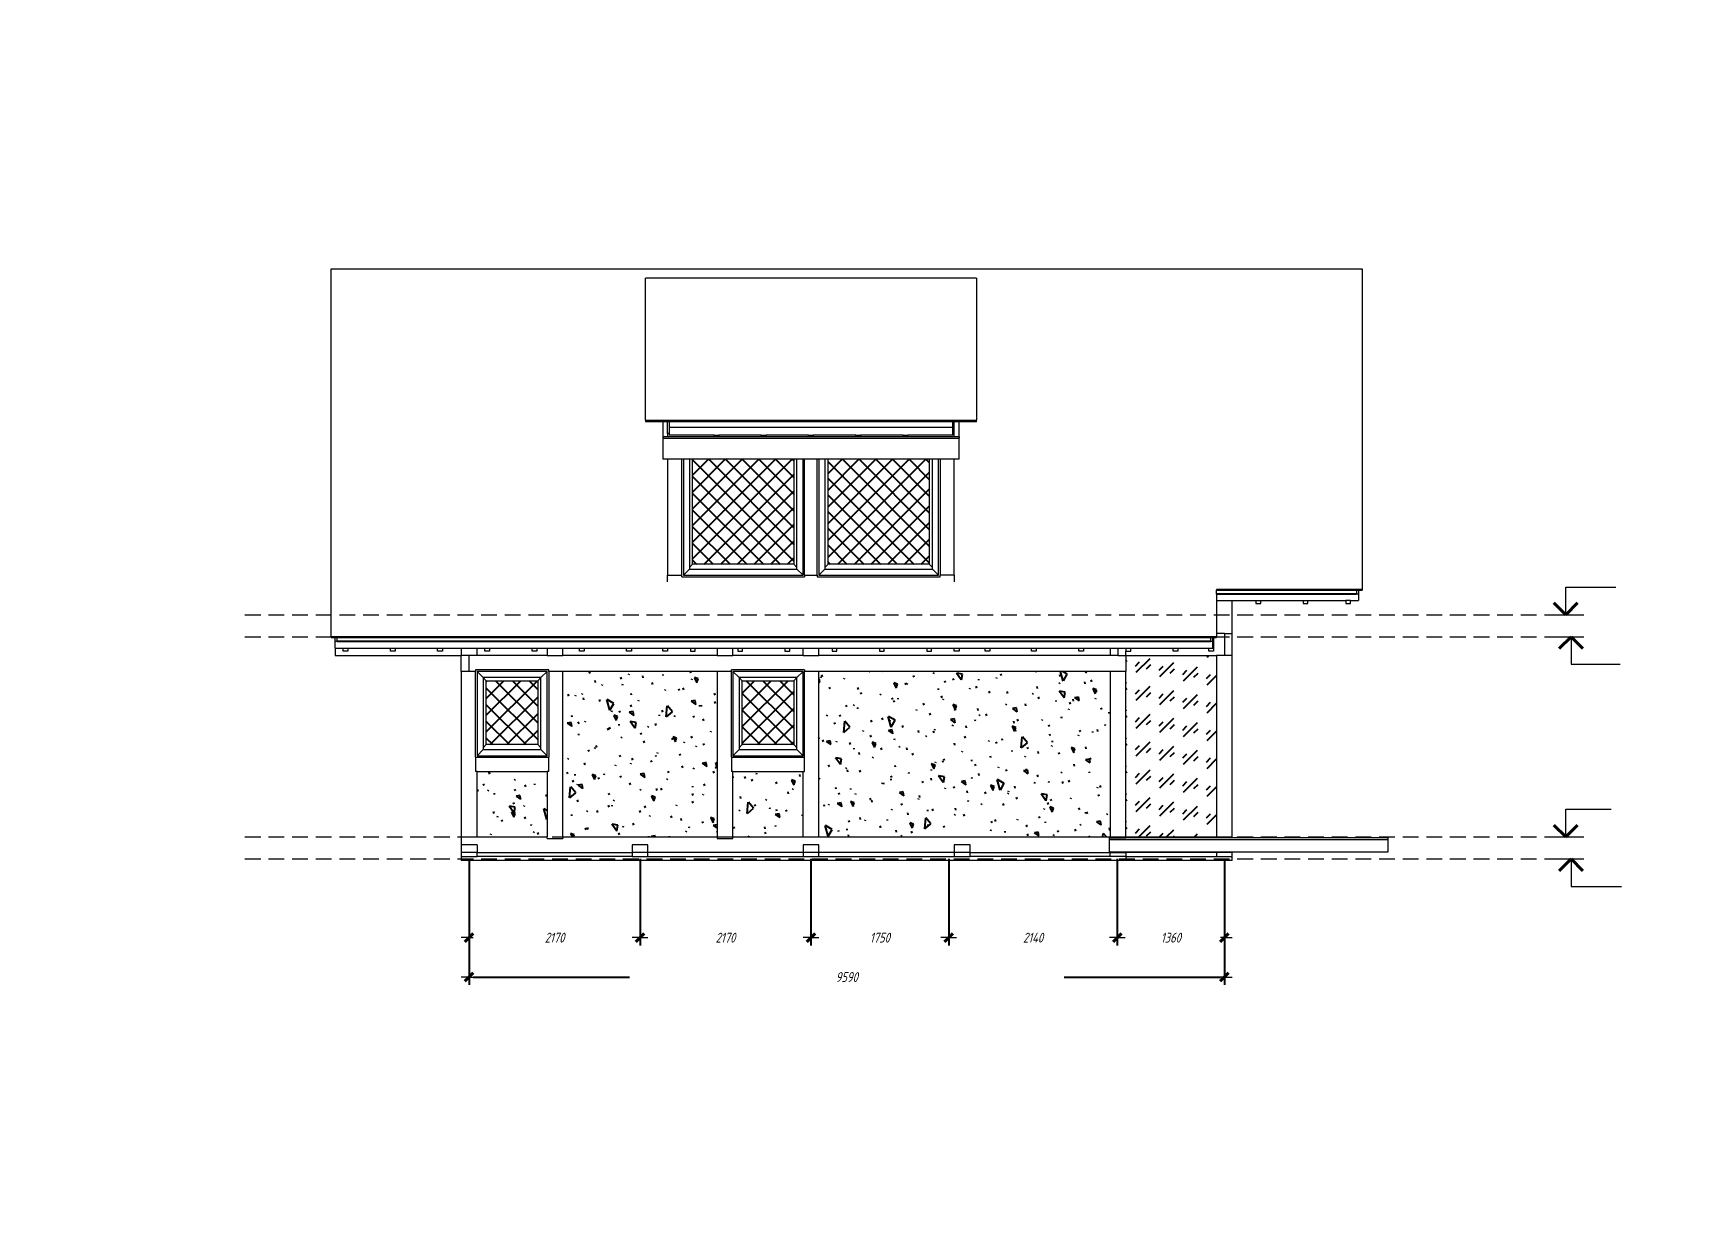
# Model space of a CAD drawing. Header units: millimetres. Extents: x 0 to 6720, y 0 to 297.
# Drawn here: x 2923.5 to 3343.4, y 0 to 297 of the extents above; entities that cross this region are included whole.
import ezdxf

# ---------------------------------------------------------------- set-up
doc = ezdxf.new("R2010")
doc.units = ezdxf.units.MM
for name, pattern in [('K5LT32768', [0]), ('K5LT_BASIC', [0]), ('K5LT_DASHED', [6, 4, -2]), ('K5LT_THIN', [0])]:
    doc.linetypes.add(name, pattern=pattern)
doc.layers.add('Системный слой', color=7, linetype='Continuous')
doc.styles.add('KDIMTEXTSTYLE', font='GOST_AU.SHX', dxfattribs={"width": 0.96, "oblique": 15, "height": 5})
doc.styles.add('KTEXTSTYLE', font='GOST_AU.SHX', dxfattribs={"width": 0.96, "height": 5})
doc.dimstyles.new('KDIMSTYLE (0.02)', dxfattribs={"dimtxt": 5, "dimasz": 1, "dimexe": 2, "dimexo": 0, "dimgap": 1, "dimtad": 1, "dimlfac": 50, "dimtxsty": 'KDIMTEXTSTYLE', "dimsah": 1, "dimcen": 0, "dimdle": 1, "dimadec": 0, "dimazin": 0, "dimtfac": 0.667, "dimtmove": 0, "dimatfit": 3, "dimfxl": 0, "dimtvp": 1, "dimtolj": 1, "dimtzin": 0, "dimarcsym": 0})

# ---------------------------------------------------------------- blocks, each defined once
blk = doc.blocks.new('U60')
at = {"layer": 'Системный слой', "color": 7, "linetype": 'K5LT32768', "lineweight": 18}
for p, q in [((2999.18, 237.18), (3260.98, 237.18)), ((2999.18, 143.69), (2999.18, 237.18)), ((3260.98, 237.18), (3260.98, 155.75)), ((3162.98, 234.78), (3078.98, 234.78)), ((3078.98, 198.7), (3078.98, 234.78)), ((3162.98, 234.78), (3162.98, 198.7)), ((3078.98, 198.7), (3162.98, 198.7)), ((3078.98, 198.7), (3078.98, 198.51)), ((3083.38, 198.51), (3078.98, 198.51)), ((3078.98, 198.51), (3078.98, 198.31)), ((3083.38, 198.31), (3078.98, 198.31)), ((3084.58, 198.51), (3083.38, 198.51)), ((3083.38, 198.31), (3083.38, 194.5)), ((3084.58, 198.31), (3083.38, 198.31)), ((3157.38, 198.51), (3084.58, 198.51)), ((3084.98, 198.31), (3084.58, 198.31)), ((3084.58, 195.34), (3084.58, 198.31)), ((3084.98, 198.31), (3084.98, 196.96)), ((3156.98, 198.31), (3084.98, 198.31)), ((3156.98, 196.96), (3156.98, 198.31)), ((3157.38, 198.31), (3156.98, 198.31)), ((3158.58, 198.51), (3157.38, 198.51)), ((3157.38, 195.34), (3157.38, 198.31)), ((3158.58, 198.31), (3157.38, 198.31)), ((3162.98, 198.51), (3158.58, 198.51)), ((3158.58, 194.5), (3158.58, 198.31)), ((3162.98, 198.31), (3158.58, 198.31)), ((3162.98, 198.51), (3162.98, 198.7)), ((3162.98, 198.31), (3162.98, 198.51)), ((3084.58, 194.5), (3083.38, 194.5)), ((3083.38, 194.5), (3083.38, 194.17)), ((3083.38, 194.17), (3158.58, 194.17)), ((3083.38, 194.17), (3083.38, 188.79)), ((3084.98, 195.34), (3084.58, 195.34)), ((3084.58, 195.34), (3084.58, 194.5)), ((3096.38, 194.5), (3084.58, 194.5)), ((3084.98, 196.96), (3156.98, 196.96)), ((3084.98, 196.96), (3084.98, 196.86)), ((3156.98, 196.86), (3084.98, 196.86)), ((3084.98, 196.86), (3084.98, 195.34)), ((3084.98, 195.34), (3084.98, 194.94)), ((3096.38, 194.94), (3084.98, 194.94)), ((3096.38, 194.5), (3096.38, 194.94)), ((3096.38, 194.94), (3097.58, 194.94)), ((3097.58, 194.5), (3096.38, 194.5)), ((3097.58, 194.94), (3097.58, 194.5)), ((3108.38, 194.94), (3097.58, 194.94)), ((3108.38, 194.5), (3097.58, 194.5)), ((3108.38, 194.5), (3108.38, 194.94)), ((3108.38, 194.94), (3109.58, 194.94)), ((3109.58, 194.5), (3108.38, 194.5)), ((3109.58, 194.94), (3109.58, 194.5)), ((3120.38, 194.94), (3109.58, 194.94)), ((3120.38, 194.5), (3109.58, 194.5)), ((3120.38, 194.5), (3120.38, 194.94)), ((3120.38, 194.94), (3121.58, 194.94)), ((3121.58, 194.5), (3120.38, 194.5)), ((3121.58, 194.94), (3121.58, 194.5)), ((3132.38, 194.94), (3121.58, 194.94)), ((3132.38, 194.5), (3121.58, 194.5)), ((3132.38, 194.5), (3132.38, 194.94)), ((3132.38, 194.94), (3133.58, 194.94)), ((3133.58, 194.5), (3132.38, 194.5)), ((3133.58, 194.94), (3133.58, 194.5)), ((3144.38, 194.94), (3133.58, 194.94)), ((3144.38, 194.5), (3133.58, 194.5)), ((3144.38, 194.5), (3144.38, 194.94)), ((3144.38, 194.94), (3145.58, 194.94)), ((3145.58, 194.5), (3144.38, 194.5)), ((3145.58, 194.94), (3145.58, 194.5)), ((3156.98, 194.94), (3145.58, 194.94)), ((3157.38, 194.5), (3145.58, 194.5)), ((3156.98, 196.86), (3156.98, 196.96)), ((3156.98, 195.34), (3156.98, 196.86)), ((3157.38, 195.34), (3156.98, 195.34)), ((3156.98, 194.94), (3156.98, 195.34)), ((3157.38, 194.5), (3157.38, 195.34)), ((3158.58, 194.5), (3157.38, 194.5)), ((3158.58, 194.5), (3158.58, 194.17)), ((3158.58, 188.79), (3158.58, 194.17)), ((3084.58, 188.79), (3083.38, 188.79)), ((3088.18, 188.79), (3084.58, 188.79)), ((3084.58, 188.79), (3084.58, 159.34)), ((3088.18, 159.34), (3088.18, 188.79)), ((3088.58, 188.79), (3088.18, 188.79)), ((3088.58, 188.79), (3088.58, 159.34)), ((3090.14, 188.79), (3088.58, 188.79)), ((3090.14, 188.79), (3090.14, 161.36)), ((3090.94, 188.79), (3090.14, 188.79)), ((3090.94, 162.16), (3090.94, 188.79)), ((3116.62, 188.79), (3090.94, 188.79)), ((3116.62, 188.79), (3116.62, 162.16)), ((3117.42, 188.79), (3116.62, 188.79)), ((3117.42, 161.36), (3117.42, 188.79)), ((3118.98, 188.79), (3117.42, 188.79)), ((3118.98, 159.34), (3118.98, 188.79)), ((3119.38, 188.79), (3118.98, 188.79)), ((3119.38, 159.34), (3119.38, 188.79)), ((3122.58, 188.79), (3119.38, 188.79)), ((3122.58, 159.34), (3122.58, 188.79)), ((3122.98, 188.79), (3122.58, 188.79)), ((3122.98, 188.79), (3122.98, 159.34)), ((3124.54, 188.79), (3122.98, 188.79)), ((3124.54, 188.79), (3124.54, 161.36)), ((3125.34, 188.79), (3124.54, 188.79)), ((3125.34, 162.16), (3125.34, 188.79)), ((3151.02, 188.79), (3125.34, 188.79)), ((3151.02, 188.79), (3151.02, 162.16)), ((3151.82, 188.79), (3151.02, 188.79)), ((3151.82, 161.36), (3151.82, 188.79)), ((3153.38, 188.79), (3151.82, 188.79)), ((3153.38, 159.34), (3153.38, 188.79)), ((3153.78, 188.79), (3153.38, 188.79)), ((3153.78, 188.79), (3153.78, 159.34)), ((3157.38, 188.79), (3153.78, 188.79)), ((3158.58, 188.79), (3157.38, 188.79)), ((3157.38, 159.34), (3157.38, 188.79)), ((3090.14, 160.9), (3088.58, 159.34)), ((3090.14, 161.36), (3090.94, 162.16)), ((3090.14, 161.36), (3090.14, 160.9)), ((3090.14, 160.9), (3117.42, 160.9)), ((3116.62, 162.16), (3090.94, 162.16)), ((3117.42, 161.36), (3116.62, 162.16)), ((3117.42, 160.9), (3117.42, 161.36)), ((3117.42, 160.9), (3118.98, 159.34)), ((3124.54, 160.9), (3122.98, 159.34)), ((3124.54, 161.36), (3125.34, 162.16)), ((3124.54, 161.36), (3124.54, 160.9)), ((3124.54, 160.9), (3151.82, 160.9)), ((3151.02, 162.16), (3125.34, 162.16)), ((3151.82, 161.36), (3151.02, 162.16)), ((3151.82, 160.9), (3151.82, 161.36)), ((3151.82, 160.9), (3153.38, 159.34)), ((3084.58, 157.7), (3084.58, 159.34)), ((3084.58, 159.34), (3088.18, 159.34)), ((3088.18, 158.94), (3088.18, 159.34)), ((3088.18, 158.94), (3119.38, 158.94)), ((3088.58, 159.34), (3118.98, 159.34)), ((3119.38, 159.34), (3122.58, 159.34)), ((3119.38, 159.34), (3119.38, 158.94)), ((3122.58, 159.34), (3122.58, 158.94)), ((3122.58, 158.94), (3153.78, 158.94)), ((3122.98, 159.34), (3153.38, 159.34)), ((3153.78, 158.94), (3153.78, 159.34)), ((3157.38, 159.34), (3153.78, 159.34)), ((3157.38, 159.34), (3157.38, 157.7)), ((3260.98, 155.75), (3223.98, 155.75)), ((3223.98, 155.75), (3223.98, 155.59)), ((3223.98, 155.59), (3259.48, 155.59)), ((3223.98, 154.64), (3223.98, 155.59)), ((3259.48, 155.59), (3259.48, 154.64)), ((3259.48, 155.59), (3259.98, 155.59)), ((3259.98, 155.59), (3259.98, 154.56)), ((3259.98, 155.59), (3260.98, 155.59)), ((3260.98, 155.75), (3260.98, 155.59)), ((3259.48, 154.64), (3223.98, 154.64)), ((3223.98, 154.56), (3223.98, 154.64)), ((3223.98, 154.56), (3223.98, 152.94)), ((3223.98, 154.56), (3259.48, 154.56)), ((3223.98, 152.94), (3223.98, 144.54)), ((3223.98, 152.94), (3227.98, 152.94)), ((3227.98, 144.54), (3227.98, 152.94)), ((3227.98, 152.94), (3233.98, 152.94)), ((3233.98, 152.94), (3235.18, 152.94)), ((3233.98, 152.94), (3233.98, 152.14)), ((3233.98, 152.14), (3235.18, 152.14)), ((3235.18, 152.14), (3235.18, 152.94)), ((3235.18, 152.94), (3245.98, 152.94)), ((3245.98, 152.94), (3247.18, 152.94)), ((3245.98, 152.94), (3245.98, 152.14)), ((3245.98, 152.14), (3247.18, 152.14)), ((3247.18, 152.14), (3247.18, 152.94)), ((3247.18, 152.94), (3256.78, 152.94)), ((3256.78, 152.94), (3256.78, 152.14)), ((3257.98, 152.94), (3256.78, 152.94)), ((3256.78, 152.14), (3257.98, 152.14)), ((3257.98, 152.14), (3257.98, 152.94)), ((3257.98, 152.94), (3259.98, 152.94)), ((3259.48, 154.64), (3259.48, 154.56)), ((3259.98, 154.56), (3259.48, 154.56)), ((3259.98, 154.56), (3259.98, 152.94)), ((2999.18, 143.53), (2999.18, 143.69)), ((3223.98, 143.69), (2999.18, 143.69)), ((2999.18, 143.53), (3000.18, 143.53)), ((3000.18, 142.5), (3000.18, 143.53)), ((3000.18, 143.53), (3000.68, 143.53)), ((3000.68, 142.58), (3000.68, 143.53)), ((3000.68, 143.53), (3222.48, 143.53)), ((3222.48, 143.53), (3222.48, 142.58)), ((3222.48, 143.53), (3222.98, 143.53)), ((3222.98, 143.53), (3222.98, 142.5)), ((3222.98, 143.53), (3223.18, 143.53)), ((3223.18, 143.53), (3223.18, 140.88)), ((3223.18, 143.53), (3223.98, 143.53)), ((3225.98, 144.54), (3223.98, 144.54)), ((3223.98, 144.54), (3223.98, 143.69)), ((3223.98, 143.69), (3223.98, 143.53)), ((3225.98, 144.54), (3225.98, 138.94)), ((3225.98, 144.54), (3227.98, 144.54)), ((3227.98, 138.94), (3227.98, 144.54)), ((3000.18, 140.88), (3000.18, 142.5)), ((3000.68, 142.5), (3000.18, 142.5)), ((3000.18, 140.88), (3002.18, 140.88)), ((3000.18, 140.88), (3000.18, 138.94)), ((3000.18, 138.94), (3032.18, 138.94)), ((3000.68, 142.5), (3000.68, 142.58)), ((3222.48, 142.58), (3000.68, 142.58)), ((3000.68, 142.5), (3222.48, 142.5)), ((3002.18, 140.88), (3003.38, 140.88)), ((3002.18, 140.08), (3002.18, 140.88)), ((3003.38, 140.08), (3002.18, 140.08)), ((3003.38, 140.88), (3003.38, 140.08)), ((3003.38, 140.88), (3014.18, 140.88)), ((3014.18, 140.88), (3015.38, 140.88)), ((3014.18, 140.08), (3014.18, 140.88)), ((3015.38, 140.08), (3014.18, 140.08)), ((3015.38, 140.88), (3015.38, 140.08)), ((3015.38, 140.88), (3026.18, 140.88)), ((3026.18, 140.88), (3027.38, 140.88)), ((3026.18, 140.08), (3026.18, 140.88)), ((3027.38, 140.08), (3026.18, 140.08)), ((3027.38, 140.88), (3027.38, 140.08)), ((3027.38, 140.88), (3032.18, 140.88)), ((3032.18, 140.88), (3032.18, 138.94)), ((3032.18, 140.88), (3036.18, 140.88)), ((3034.18, 138.94), (3032.18, 138.94)), ((3032.18, 134.94), (3032.18, 138.94)), ((3034.18, 134.94), (3034.18, 138.94)), ((3036.18, 138.94), (3034.18, 138.94)), ((3036.18, 138.94), (3036.18, 140.88)), ((3036.18, 140.88), (3038.18, 140.88)), ((3053.98, 138.94), (3036.18, 138.94)), ((3038.18, 140.88), (3039.38, 140.88)), ((3038.18, 140.08), (3038.18, 140.88)), ((3039.38, 140.08), (3038.18, 140.08)), ((3039.38, 140.88), (3039.38, 140.08)), ((3039.38, 140.88), (3050.18, 140.88)), ((3050.18, 140.88), (3051.38, 140.88)), ((3050.18, 140.08), (3050.18, 140.88)), ((3051.38, 140.08), (3050.18, 140.08)), ((3051.38, 140.88), (3051.38, 140.08)), ((3051.38, 140.88), (3053.98, 140.88)), ((3053.98, 140.88), (3053.98, 138.94)), ((3053.98, 140.88), (3057.98, 140.88)), ((3053.98, 138.94), (3057.98, 138.94)), ((3057.98, 138.94), (3057.98, 140.88)), ((3057.98, 140.88), (3062.18, 140.88)), ((3097.18, 138.94), (3057.98, 138.94)), ((3062.18, 140.88), (3063.38, 140.88)), ((3062.18, 140.08), (3062.18, 140.88)), ((3063.38, 140.08), (3062.18, 140.08)), ((3063.38, 140.88), (3063.38, 140.08)), ((3063.38, 140.88), (3074.18, 140.88)), ((3074.18, 140.08), (3074.18, 140.88)), ((3074.18, 140.88), (3075.38, 140.88)), ((3075.38, 140.08), (3074.18, 140.08)), ((3075.38, 140.88), (3075.38, 140.08)), ((3075.38, 140.88), (3083.38, 140.88)), ((3083.38, 140.88), (3084.58, 140.88)), ((3083.38, 140.08), (3083.38, 140.88)), ((3084.58, 140.08), (3083.38, 140.08)), ((3084.58, 140.88), (3084.58, 140.08)), ((3084.58, 140.88), (3090.38, 140.88)), ((3090.38, 140.88), (3091.58, 140.88)), ((3090.38, 140.88), (3090.38, 140.08)), ((3090.38, 140.08), (3091.58, 140.08)), ((3091.58, 140.08), (3091.58, 140.88)), ((3091.58, 140.88), (3097.18, 140.88)), ((3097.18, 140.88), (3097.18, 138.94)), ((3097.18, 140.88), (3101.18, 140.88)), ((3097.18, 138.94), (3101.18, 138.94)), ((3101.18, 138.94), (3101.18, 140.88)), ((3101.18, 140.88), (3102.38, 140.88)), ((3118.98, 138.94), (3101.18, 138.94)), ((3102.38, 140.88), (3103.58, 140.88)), ((3102.38, 140.88), (3102.38, 140.08)), ((3102.38, 140.08), (3103.58, 140.08)), ((3103.58, 140.08), (3103.58, 140.88)), ((3103.58, 140.88), (3114.38, 140.88)), ((3114.38, 140.88), (3115.58, 140.88)), ((3114.38, 140.88), (3114.38, 140.08)), ((3114.38, 140.08), (3115.58, 140.08)), ((3115.58, 140.08), (3115.58, 140.88)), ((3115.58, 140.88), (3118.98, 140.88)), ((3118.98, 138.94), (3118.98, 140.88)), ((3118.98, 140.88), (3122.98, 140.88)), ((3118.98, 138.94), (3122.98, 138.94)), ((3122.98, 138.94), (3122.98, 140.88)), ((3122.98, 140.88), (3126.38, 140.88)), ((3196.98, 138.94), (3122.98, 138.94)), ((3126.38, 140.88), (3127.58, 140.88)), ((3126.38, 140.88), (3126.38, 140.08)), ((3126.38, 140.08), (3127.58, 140.08)), ((3127.58, 140.08), (3127.58, 140.88)), ((3127.58, 140.88), (3138.38, 140.88)), ((3138.38, 140.88), (3139.58, 140.88)), ((3138.38, 140.88), (3138.38, 140.08)), ((3138.38, 140.08), (3139.58, 140.08)), ((3139.58, 140.08), (3139.58, 140.88)), ((3139.58, 140.88), (3150.38, 140.88)), ((3150.38, 140.88), (3151.58, 140.88)), ((3150.38, 140.88), (3150.38, 140.08)), ((3150.38, 140.08), (3151.58, 140.08)), ((3151.58, 140.08), (3151.58, 140.88)), ((3151.58, 140.88), (3157.38, 140.88)), ((3157.38, 140.88), (3158.58, 140.88)), ((3157.38, 140.08), (3157.38, 140.88)), ((3158.58, 140.08), (3157.38, 140.08)), ((3158.58, 140.88), (3158.58, 140.08)), ((3158.58, 140.88), (3165.18, 140.88)), ((3165.18, 140.88), (3166.38, 140.88)), ((3165.18, 140.08), (3165.18, 140.88)), ((3166.38, 140.08), (3165.18, 140.08)), ((3166.38, 140.88), (3166.38, 140.08)), ((3166.38, 140.88), (3176.98, 140.88)), ((3176.98, 140.88), (3178.18, 140.88)), ((3176.98, 140.08), (3176.98, 140.88)), ((3178.18, 140.08), (3176.98, 140.08)), ((3178.18, 140.88), (3178.18, 140.08)), ((3178.18, 140.88), (3188.98, 140.88)), ((3188.98, 140.88), (3190.18, 140.88)), ((3188.98, 140.08), (3188.98, 140.88)), ((3190.18, 140.08), (3188.98, 140.08)), ((3190.18, 140.88), (3190.18, 140.08)), ((3190.18, 140.88), (3196.98, 140.88)), ((3196.98, 140.88), (3196.98, 138.94)), ((3196.98, 140.88), (3198.98, 140.88)), ((3198.98, 138.94), (3196.98, 138.94)), ((3198.98, 138.94), (3198.98, 140.88)), ((3198.98, 140.88), (3200.98, 140.88)), ((3198.98, 138.94), (3200.98, 138.94)), ((3200.98, 140.88), (3202.18, 140.88)), ((3200.98, 140.88), (3200.98, 140.08)), ((3200.98, 140.08), (3202.18, 140.08)), ((3200.98, 138.94), (3200.98, 140.08)), ((3200.98, 138.94), (3200.98, 134.94)), ((3200.98, 138.94), (3223.98, 138.94)), ((3202.18, 140.08), (3202.18, 140.88)), ((3202.18, 140.88), (3212.98, 140.88)), ((3212.98, 140.88), (3214.18, 140.88)), ((3212.98, 140.08), (3212.98, 140.88)), ((3214.18, 140.08), (3212.98, 140.08)), ((3214.18, 140.88), (3214.18, 140.08)), ((3214.18, 140.88), (3221.98, 140.88)), ((3221.98, 140.08), (3221.98, 140.88)), ((3221.98, 140.88), (3222.98, 140.88)), ((3223.18, 140.08), (3221.98, 140.08)), ((3222.48, 142.58), (3222.48, 142.5)), ((3222.98, 142.5), (3222.48, 142.5)), ((3222.98, 142.5), (3222.98, 140.88)), ((3222.98, 140.88), (3223.18, 140.88)), ((3223.18, 140.88), (3223.18, 140.08)), ((3223.98, 138.94), (3223.98, 92.94)), ((3225.98, 138.94), (3223.98, 138.94)), ((3227.98, 138.94), (3225.98, 138.94)), ((3227.98, 92.94), (3227.98, 138.94)), ((3034.18, 134.94), (3032.18, 134.94)), ((3032.18, 134.94), (3032.18, 92.94)), ((3035.78, 134.94), (3034.18, 134.94)), ((3054.38, 135.34), (3035.78, 135.34)), ((3035.78, 135.34), (3035.78, 134.94)), ((3035.78, 113.14), (3035.78, 134.94)), ((3053.98, 134.94), (3036.18, 134.94)), ((3036.18, 134.94), (3036.18, 113.54)), ((3037.74, 133.38), (3036.18, 134.94)), ((3052.42, 133.38), (3053.98, 134.94)), ((3053.98, 113.54), (3053.98, 134.94)), ((3054.38, 134.94), (3054.38, 135.34)), ((3057.98, 134.94), (3054.38, 134.94)), ((3054.38, 134.94), (3054.38, 113.14)), ((3057.98, 92.94), (3057.98, 134.94)), ((3097.18, 134.94), (3057.98, 134.94)), ((3100.78, 134.94), (3097.18, 134.94)), ((3097.18, 134.94), (3097.18, 92.94)), ((3119.38, 135.34), (3100.78, 135.34)), ((3100.78, 134.94), (3100.78, 135.34)), ((3100.78, 113.14), (3100.78, 134.94)), ((3118.98, 134.94), (3101.18, 134.94)), ((3101.18, 134.94), (3101.18, 113.54)), ((3102.74, 133.38), (3101.18, 134.94)), ((3117.42, 133.38), (3118.98, 134.94)), ((3118.98, 113.54), (3118.98, 134.94)), ((3119.38, 135.34), (3119.38, 134.94)), ((3122.98, 134.94), (3119.38, 134.94)), ((3119.38, 113.14), (3119.38, 134.94)), ((3122.98, 92.94), (3122.98, 134.94)), ((3196.98, 134.94), (3122.98, 134.94)), ((3200.98, 134.94), (3196.98, 134.94)), ((3196.98, 134.94), (3196.98, 92.94)), ((3200.98, 92.94), (3200.98, 134.94)), ((3052.42, 133.38), (3037.74, 133.38)), ((3037.74, 133.38), (3038.54, 132.58)), ((3037.74, 133.38), (3037.74, 115.56)), ((3038.54, 116.36), (3038.54, 132.58)), ((3038.54, 132.58), (3051.62, 132.58)), ((3052.42, 133.38), (3051.62, 132.58)), ((3051.62, 132.58), (3051.62, 116.36)), ((3052.42, 115.56), (3052.42, 133.38)), ((3117.42, 133.38), (3102.74, 133.38)), ((3102.74, 133.38), (3103.54, 132.58)), ((3102.74, 133.38), (3102.74, 115.56)), ((3103.54, 116.36), (3103.54, 132.58)), ((3103.54, 132.58), (3116.62, 132.58)), ((3117.42, 133.38), (3116.62, 132.58)), ((3116.62, 132.58), (3116.62, 116.36)), ((3117.42, 115.56), (3117.42, 133.38)), ((3037.74, 115.1), (3036.18, 113.54)), ((3036.18, 113.54), (3053.98, 113.54)), ((3037.74, 115.56), (3038.54, 116.36)), ((3037.74, 115.56), (3037.74, 115.1)), ((3037.74, 115.1), (3052.42, 115.1)), ((3051.62, 116.36), (3038.54, 116.36)), ((3052.42, 115.56), (3051.62, 116.36)), ((3052.42, 115.1), (3052.42, 115.56)), ((3052.42, 115.1), (3053.98, 113.54)), ((3102.74, 115.1), (3101.18, 113.54)), ((3101.18, 113.54), (3118.98, 113.54)), ((3102.74, 115.56), (3103.54, 116.36)), ((3102.74, 115.56), (3102.74, 115.1)), ((3102.74, 115.1), (3117.42, 115.1)), ((3116.62, 116.36), (3103.54, 116.36)), ((3117.42, 115.56), (3116.62, 116.36)), ((3117.42, 115.1), (3117.42, 115.56)), ((3117.42, 115.1), (3118.98, 113.54)), ((3035.78, 113.14), (3054.38, 113.14)), ((3035.78, 113.14), (3035.78, 109.54)), ((3036.18, 109.54), (3035.78, 109.54)), ((3036.18, 92.94), (3036.18, 109.54)), ((3036.18, 109.54), (3053.98, 109.54)), ((3054.38, 109.54), (3053.98, 109.54)), ((3053.98, 109.54), (3053.98, 92.94)), ((3054.38, 109.54), (3054.38, 113.14)), ((3100.78, 113.14), (3119.38, 113.14)), ((3100.78, 113.14), (3100.78, 109.54)), ((3101.18, 109.54), (3100.78, 109.54)), ((3101.18, 92.94), (3101.18, 109.54)), ((3101.18, 109.54), (3118.98, 109.54)), ((3118.98, 92.94), (3118.98, 109.54)), ((3118.98, 109.54), (3119.38, 109.54)), ((3119.38, 109.54), (3119.38, 113.14)), ((3032.18, 92.94), (3036.18, 92.94)), ((3032.18, 92.94), (3032.18, 90.94)), ((3036.18, 92.94), (3053.98, 92.94)), ((3053.98, 92.54), (3053.98, 92.94)), ((3053.98, 92.54), (3057.98, 92.54)), ((3057.98, 92.94), (3097.18, 92.94)), ((3057.98, 92.94), (3057.98, 92.54)), ((3097.18, 92.94), (3097.18, 92.54)), ((3097.18, 92.54), (3101.18, 92.54)), ((3101.18, 92.54), (3101.18, 92.94)), ((3101.18, 92.94), (3118.98, 92.94)), ((3118.98, 92.94), (3122.98, 92.94)), ((3122.98, 92.94), (3196.98, 92.94)), ((3196.78, 92.14), (3196.78, 92.7)), ((3196.78, 92.7), (3200.98, 92.7)), ((3196.98, 92.94), (3200.98, 92.94)), ((3200.98, 92.94), (3223.98, 92.94)), ((3200.98, 92.7), (3200.98, 92.94)), ((3224.78, 92.7), (3200.98, 92.7)), ((3223.98, 92.94), (3224.78, 92.94)), ((3224.78, 92.7), (3224.78, 92.94)), ((3224.78, 92.94), (3227.98, 92.94)), ((3227.98, 92.7), (3224.78, 92.7)), ((3227.98, 92.7), (3227.98, 92.94)), ((3267.58, 92.7), (3227.98, 92.7)), ((3267.58, 92.14), (3267.58, 92.7)), ((3036.18, 90.94), (3032.18, 90.94)), ((3032.18, 90.94), (3032.18, 88.94)), ((3032.18, 88.94), (3032.18, 87.94)), ((3036.18, 88.94), (3032.18, 88.94)), ((3036.18, 90.94), (3036.18, 88.94)), ((3036.18, 87.94), (3036.18, 88.94)), ((3036.18, 88.94), (3075.58, 88.94)), ((3079.58, 90.94), (3075.58, 90.94)), ((3075.58, 90.94), (3075.58, 88.94)), ((3075.58, 88.94), (3075.58, 87.94)), ((3079.58, 88.94), (3075.58, 88.94)), ((3079.58, 88.94), (3079.58, 90.94)), ((3079.58, 87.94), (3079.58, 88.94)), ((3118.98, 88.94), (3079.58, 88.94)), ((3122.98, 90.94), (3118.98, 90.94)), ((3118.98, 90.94), (3118.98, 88.94)), ((3118.98, 88.94), (3118.98, 87.94)), ((3122.98, 88.94), (3118.98, 88.94)), ((3122.98, 88.94), (3122.98, 90.94)), ((3122.98, 87.94), (3122.98, 88.94)), ((3157.38, 88.94), (3122.98, 88.94)), ((3157.38, 90.94), (3157.38, 88.94)), ((3161.38, 90.94), (3157.38, 90.94)), ((3157.38, 88.94), (3157.38, 87.94)), ((3161.38, 88.94), (3157.38, 88.94)), ((3161.38, 88.94), (3161.38, 90.94)), ((3161.38, 87.94), (3161.38, 88.94)), ((3161.38, 88.94), (3196.98, 88.94)), ((3267.58, 92.14), (3196.78, 92.14)), ((3196.78, 89.14), (3196.78, 92.14)), ((3196.98, 89.14), (3196.78, 89.14)), ((3196.98, 89.14), (3196.98, 88.94)), ((3196.98, 89.14), (3200.98, 89.14)), ((3196.98, 88.94), (3200.98, 88.94)), ((3196.98, 87.94), (3196.98, 88.94)), ((3200.98, 88.94), (3200.98, 89.14)), ((3200.98, 89.14), (3223.98, 89.14)), ((3200.98, 88.94), (3200.98, 87.94)), ((3223.98, 88.94), (3200.98, 88.94)), ((3223.98, 89.14), (3223.98, 88.94)), ((3223.98, 89.14), (3227.98, 89.14)), ((3227.98, 88.94), (3223.98, 88.94)), ((3223.98, 88.94), (3223.98, 87.94)), ((3227.98, 89.14), (3267.58, 89.14)), ((3227.98, 88.94), (3227.98, 89.14)), ((3227.98, 87.94), (3227.98, 88.94)), ((3267.58, 89.14), (3267.58, 92.14)), ((3032.18, 87.94), (3032.18, 86.94)), ((3032.18, 87.94), (3036.18, 87.94)), ((3200.98, 86.94), (3032.18, 86.94)), ((3075.58, 87.94), (3036.18, 87.94)), ((3075.58, 87.94), (3079.58, 87.94)), ((3079.58, 87.94), (3118.98, 87.94)), ((3118.98, 87.94), (3122.98, 87.94)), ((3122.98, 87.94), (3157.38, 87.94)), ((3157.38, 87.94), (3161.38, 87.94)), ((3196.98, 87.94), (3161.38, 87.94)), ((3200.98, 87.94), (3196.98, 87.94)), ((3200.98, 87.94), (3200.98, 86.94)), ((3200.98, 87.94), (3223.98, 87.94)), ((3227.98, 86.94), (3200.98, 86.94)), ((3223.98, 87.94), (3227.98, 87.94)), ((3227.98, 86.94), (3227.98, 87.94))]:
    blk.add_line(p, q, dxfattribs=at)
blk = doc.blocks.new('U84')
at = {"layer": 'Системный слой', "color": 7, "linetype": 'K5LT_THIN', "lineweight": 18}
for p, q in [((3312.66, 92.94), (3312.66, 99.94)), ((3312.66, 99.94), (3324.19, 99.94)), ((3307.42, 92.94), (3314.66, 92.94))]:
    blk.add_line(p, q, dxfattribs=at)
at = {"layer": 'Системный слой', "color": 5, "linetype": 'K5LT_BASIC', "lineweight": 40}
for p, q in [((3309.66, 95.94), (3312.66, 92.94)), ((3312.66, 92.94), (3315.66, 95.94))]:
    blk.add_line(p, q, dxfattribs=at)
blk = doc.blocks.new('U85')
at = {"layer": 'Системный слой', "color": 7, "linetype": 'K5LT_THIN', "lineweight": 18}
for p, q in [((3310.07, 87.34), (3315.99, 87.34)), ((3313.99, 87.34), (3313.99, 80.34)), ((3313.99, 80.34), (3326.83, 80.34))]:
    blk.add_line(p, q, dxfattribs=at)
at = {"layer": 'Системный слой', "color": 5, "linetype": 'K5LT_BASIC', "lineweight": 40}
for p, q in [((3313.99, 87.34), (3310.99, 84.34)), ((3316.99, 84.34), (3313.99, 87.34))]:
    blk.add_line(p, q, dxfattribs=at)
blk = doc.blocks.new('U86')
at = {"layer": 'Системный слой', "color": 7, "linetype": 'K5LT_THIN', "lineweight": 18}
for p, q in [((3312.66, 149.34), (3312.66, 156.34)), ((3312.66, 156.34), (3325.38, 156.34)), ((3307.42, 149.34), (3314.66, 149.34))]:
    blk.add_line(p, q, dxfattribs=at)
at = {"layer": 'Системный слой', "color": 5, "linetype": 'K5LT_BASIC', "lineweight": 40}
for p, q in [((3309.66, 152.34), (3312.66, 149.34)), ((3312.66, 149.34), (3315.66, 152.34))]:
    blk.add_line(p, q, dxfattribs=at)
blk = doc.blocks.new('U87')
at = {"layer": 'Системный слой', "color": 7, "linetype": 'K5LT_THIN', "lineweight": 18}
for p, q in [((3310.07, 143.74), (3315.99, 143.74)), ((3313.99, 143.74), (3313.99, 136.74)), ((3313.99, 136.74), (3326.5, 136.74))]:
    blk.add_line(p, q, dxfattribs=at)
at = {"layer": 'Системный слой', "color": 5, "linetype": 'K5LT_BASIC', "lineweight": 40}
for p, q in [((3313.99, 143.74), (3310.99, 140.74)), ((3316.99, 140.74), (3313.99, 143.74))]:
    blk.add_line(p, q, dxfattribs=at)
blk = doc.blocks.new('U83')
at = {"layer": 'Системный слой', "color": 7, "linetype": 'K5LT_DASHED', "lineweight": 18}
for p, q in [((2977.25, 149.34), (3317.25, 149.34)), ((2977.25, 143.74), (3317.25, 143.74)), ((2977.25, 92.94), (3317.25, 92.94)), ((2977.25, 87.34), (3317.25, 87.34))]:
    blk.add_line(p, q, dxfattribs=at)
at = {"layer": 'Системный слой'}
for name in ['U86', 'U87', 'U84', 'U85']:
    blk.add_blockref(name, (0, 0), dxfattribs=at)
blk = doc.blocks.new('KDIMARROW_03')
at = {"layer": 'Системный слой', "color": 0, "linetype": 'K5LT_BASIC', "lineweight": 40}
blk.add_line((-1.06, -1.06), (1.06, 1.06), dxfattribs=at)
at = {"layer": 'Системный слой', "color": 0, "linetype": 'K5LT_THIN', "lineweight": 18}
for q in [(-1, 0), (2, 0)]:
    blk.add_line((0, 0), q, dxfattribs=at)

msp = doc.modelspace()

# ---------------------------------------------------------------- hatches: boundary and pattern name
at = {"layer": 'Системный слой'}
h = msp.add_hatch(dxfattribs=at)
h.set_pattern_fill('', angle=45, style=0, pattern_type=0)
h.set_pattern_definition([(45, (0, 0), (-2.1213203, 2.1213203), []), (135, (0, 0), (-2.1213203, -2.1213203), [])])
h.paths.add_polyline_path([(3038.54, 116.36244), (3051.62, 116.36244), (3051.62, 132.58244), (3038.54, 132.58244)])
h.paths.add_polyline_path([(3103.54, 132.58244), (3103.54, 116.36244), (3116.62, 116.36244), (3116.62, 132.58244)])
h.paths.add_polyline_path([(3090.94, 162.16244), (3116.62, 162.16244), (3116.62, 188.786), (3090.94, 188.786)])
h.paths.add_polyline_path([(3125.34, 162.16244), (3151.02, 162.16244), (3151.02, 188.786), (3125.34, 188.786)])
h = msp.add_hatch(dxfattribs=at)
h.set_pattern_fill('', angle=45, style=0, pattern_type=0)
h.set_pattern_definition([(45, (0, 0), (4e-16, 7.071068), [5, -3.5]), (45, (2.6517, 0.884), (4e-16, 7.071068), [1.5, -7]), (45, (-0.177, 1.591), (4e-16, 7.071068), [1.5, -7])])
h.paths.add_polyline_path([(3223.98, 92.94244), (3223.98, 138.94244), (3200.98, 138.94244), (3200.98, 134.94244), (3200.98, 92.94244)])
h = msp.add_hatch(dxfattribs=at)
h.set_pattern_fill('', angle=40, style=0, pattern_type=0)
h.set_pattern_definition([(40, (7.66, 6.428), (-20.5692, 24.51342), [2, -30]), (130, (9.193, 7.713), (-24.51342, -20.5692), [2, -30]), (85, (7.66, 6.428), (-20.56883, 24.51297), [2.828, -42.426]), (60, (9.193, 7.713), (-27.7128, 16), [2, -30]), (150, (10.192, 9.445), (-16, -27.7128), [2, -30]), (105, (9.193, 7.713), (-27.7123, 15.9997), [2.828, -42.426]), (80, (16.853, 14.141), (-26.0974, 4.60168), [1.5, -25]), (170, (17.114, 15.618), (-4.60168, -26.0974), [1.5, -25]), (125, (16.853, 14.141), (-26.09695, 4.6016), [2.121, -35.355]), (100, (-18.796, -15.771), (-15.756924, -2.77837), [1, -15]), (190, (-18.97, -14.787), (2.77837, -15.756924), [1, -15]), (145, (-18.796, -15.771), (-15.75733, -2.778442), [1.414, -21.213]), (70, (1.233, 14.088), (-15.03508, 5.47232), [1, -15]), (160, (1.575, 15.028), (-5.47232, -15.03508), [1, -15]), (115, (1.233, 14.088), (-15.03547, 5.472463), [1.414, -21.213]), (85, (0, 0), (-9.351857, 7.84492), [0.3, -10]), (65, (0, 0), (-2.418448, 6.64463), [0.3, -10]), (105, (0, 0), (-6.1930747, 7.6580563), [0.5, -12]), (110, (0, 0), (-7.945929, 1.36463), [0.5, -7])])
h.paths.add_polyline_path([(3122.98, 92.94244), (3196.98, 92.94244), (3196.98, 134.94244), (3122.98, 134.94244)])
h.paths.add_polyline_path([(3097.18, 92.94244), (3097.18, 134.94244), (3057.98, 134.94244), (3057.98, 92.94244)])
h.paths.add_polyline_path([(3118.98, 109.54244), (3101.18, 109.54244), (3101.18, 92.94244), (3118.98, 92.94244)])
h.paths.add_polyline_path([(3053.98, 109.54244), (3036.18, 109.54244), (3036.18, 92.94244), (3053.98, 92.94244)])

# ---------------------------------------------------------------- block references
for name in ['U60', 'U83']:
    msp.add_blockref(name, (0, 0), dxfattribs=at)

# ---------------------------------------------------------------- dimensions: what is measured, and where the dimension line sits
at = {"layer": 'Системный слой', "color": 7}
for base, p1, p2, location in [((3077.58, 67.34244), (3034.18, 87.34244), (3077.58, 87.34244), (3055.88, 67.34244)), ((3225.98, 57.34244), (3034.18, 87.34244), (3225.98, 87.34244), (3130.08, 57.34244)), ((3120.98, 67.34244), (3077.58, 87.34244), (3120.98, 87.34244), (3099.28, 67.34244)), ((3155.98, 67.34244), (3120.98, 87.34244), (3155.98, 87.34244), (3138.48, 67.34244)), ((3198.78, 67.34244), (3155.98, 87.34244), (3198.78, 87.34244), (3177.38, 67.34244)), ((3225.98, 67.34244), (3198.78, 87.34244), (3225.98, 87.34244), (3212.38, 67.34244))]:
    msp.add_linear_dim(base=base, p1=p1, p2=p2, location=location, dimstyle='KDIMSTYLE (0.02)', override={"dimexo": 0, "dimpost": '\\H2.5;\\W0.965;\\Q15;<>', "dimblk1": 'KDIMARROW_03', "dimblk2": 'KDIMARROW_03', "dimse1": 0, "dimse2": 0, "dimclrt": 7, "dimtolj": 1}, dxfattribs=at).render()

doc.saveas('drawing.dxf')
